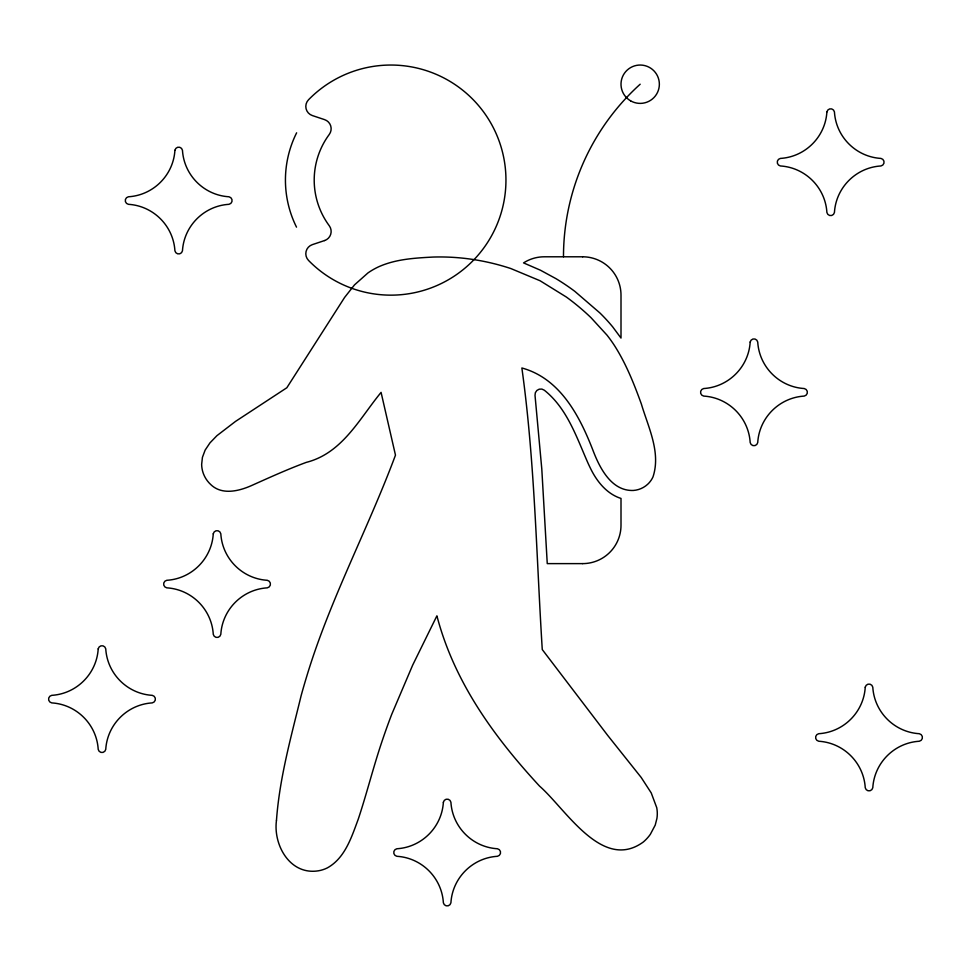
<?xml version="1.0" encoding="UTF-8"?>
<svg xmlns="http://www.w3.org/2000/svg" width="971" height="971" viewBox="0 0 971 971"><rect width="100%" height="100%" fill="white"/><g stroke="black" fill="none" stroke-linecap="round" stroke-linejoin="round"><path stroke-width="1.46" d="M563.483 256.793A232.506 232.506 0 0 1 640.18 84.21M296.507 227.141A105.463 105.463 0 0 1 296.628 132.809M276.468 820.398C273.203 844.224 288.97 873.669 315.976 871.121A31.667 31.667 0 0 0 327.324 867.904C345.057 858.097 351.551 837.136 358.202 819.318C367.026 792.834 373.653 765.67 382.732 739.259A654.029 654.029 0 0 1 391.738 714.304L412.651 665.171L436.901 615.832C454.21 682.018 493.948 736.746 539.56 786.122C566.008 809.244 602.336 871.922 643.336 841.991A42.214 42.214 0 0 0 650.327 834.356L655.219 825.132L656.942 818.371A31.885 31.885 0 0 0 656.748 807.714L651.225 792.919L641.2 777.468L607.664 735.375L542.267 649.563C536.368 555.655 534.851 461.31 521.864 367.973C560.922 378.666 580.367 417.421 593.718 452.292C600.418 469.321 612.082 491.205 633.298 490.464A23.583 23.583 0 0 0 647.608 484.335A22.94 22.94 0 0 0 652.998 476.895C661.093 452.389 648.252 427.276 641.358 403.997C634.002 383.703 625.955 363.421 614.23 345.19A139.132 139.132 0 0 0 606.984 335.116L591.036 317.711A232.251 232.251 0 0 0 566.324 297.017L540.046 280.74L510.855 268.554A231.28 231.28 0 0 0 472.549 259.403A220.575 220.575 0 0 0 433.03 257.06C414.556 258.043 395.44 259.16 378.35 266.928A69.948 69.948 0 0 0 367.973 272.912L354.512 284.879L344.62 297.417L286.833 387.757L235.528 421.402L216.909 435.688L209.979 442.861L205.136 450.107L202.429 457.341L201.652 464.381A27.722 27.722 0 0 0 203.582 474.127A28.244 28.244 0 0 0 210.719 484.529C221.813 495.307 238.635 491.217 251.234 485.694C269.428 477.55 287.562 469.284 306.278 462.378C342.387 453.214 359.319 418.792 381.081 392.381L395.476 455.144C367.633 529.85 329.521 600.539 306.52 677.066A681.266 681.266 0 0 0 301.144 695.624C291.13 736.771 279.514 778.026 276.468 820.398M174.914 150.287C173.396 175.205 153.333 195.256 128.415 196.773A3.835 3.835 0 0 0 128.415 204.323C153.333 205.84 173.396 225.891 174.914 250.809A3.835 3.835 0 0 0 182.463 250.809C183.98 225.891 204.031 205.84 228.95 204.323A3.835 3.835 0 0 0 228.95 196.773C204.031 195.256 183.98 175.205 182.463 150.287A3.835 3.835 0 0 0 174.914 150.287M98.205 648.859C96.687 673.777 76.636 693.828 51.718 695.345A3.835 3.835 0 0 0 51.718 702.895C76.636 704.412 96.687 724.463 98.205 749.381A3.835 3.835 0 0 0 105.754 749.381C107.271 724.463 127.335 704.412 152.253 702.895A3.835 3.835 0 0 0 152.253 695.345C127.335 693.828 107.271 673.777 105.754 648.859A3.835 3.835 0 0 0 98.205 648.859M213.268 533.795C211.751 558.713 191.688 578.777 166.769 580.294A3.835 3.835 0 0 0 166.769 587.843C191.688 589.361 211.751 609.412 213.268 634.33A3.835 3.835 0 0 0 220.818 634.33C222.335 609.412 242.386 589.361 267.304 587.843A3.835 3.835 0 0 0 267.304 580.294C242.386 578.777 222.335 558.713 220.818 533.795A3.835 3.835 0 0 0 213.268 533.795M443.371 802.264C441.854 827.183 421.802 847.234 396.884 848.751A3.835 3.835 0 0 0 396.884 856.301C421.802 857.818 441.854 877.869 443.371 902.787A3.835 3.835 0 0 0 450.92 902.787C452.437 877.869 472.501 857.818 497.419 856.301A3.835 3.835 0 0 0 497.419 848.751C472.501 847.234 452.437 827.183 450.92 802.264A3.835 3.835 0 0 0 443.371 802.264M750.182 342.035C748.665 366.953 728.614 387.016 703.696 388.534A3.835 3.835 0 0 0 703.696 396.083C728.614 397.6 748.665 417.651 750.182 442.57A3.835 3.835 0 0 0 757.732 442.57C759.249 417.651 779.312 397.6 804.231 396.083A3.835 3.835 0 0 0 804.231 388.534C779.312 387.016 759.249 366.953 757.732 342.035A3.835 3.835 0 0 0 750.182 342.035M826.891 111.932C825.374 136.85 805.311 156.901 780.393 158.419A3.835 3.835 0 0 0 780.393 165.968C805.311 167.485 825.374 187.549 826.891 212.467A3.835 3.835 0 0 0 834.441 212.467C835.958 187.549 856.009 167.485 880.928 165.968A3.835 3.835 0 0 0 880.928 158.419C856.009 156.901 835.958 136.85 834.441 111.932A3.835 3.835 0 0 0 826.891 111.932M865.246 687.201C863.729 712.119 843.665 732.183 818.747 733.7A3.835 3.835 0 0 0 818.747 741.249C843.665 742.766 863.729 762.818 865.246 787.736A3.835 3.835 0 0 0 872.795 787.736C874.313 762.818 894.364 742.766 919.282 741.249A3.835 3.835 0 0 0 919.282 733.7C894.364 732.183 874.313 712.119 872.795 687.201A3.835 3.835 0 0 0 865.246 687.201M324.593 240.553L312.359 244.631A9.589 9.589 0 0 0 308.523 260.422A115.051 115.051 0 0 0 471.906 261.794A115.051 115.051 0 0 0 471.906 98.399A115.051 115.051 0 0 0 308.523 99.77A9.589 9.589 0 0 0 312.359 115.561L324.593 119.639A9.589 9.589 0 0 1 329.266 134.447A76.709 76.709 0 0 0 329.266 225.745A9.589 9.589 0 0 1 324.593 240.553M582.661 256.793L544.306 256.793A38.355 38.355 0 0 0 523.551 262.898L540.495 270.241L555.982 278.665A224.871 224.871 0 0 1 574.82 291.349L599.884 312.941A181.055 181.055 0 0 1 612.665 326.839L621.003 338.066L621.003 295.148A38.355 38.355 0 0 0 582.661 256.793M582.661 563.617L547.256 563.617L541.794 469.005L535.021 395.367A5.753 5.753 0 0 1 544.306 390.208C567.222 408.451 576.604 437.387 588.038 463.191A169.537 169.537 0 0 0 590.271 467.913C596.57 481.094 606.584 493.851 621.003 498.439L621.003 525.262A38.355 38.355 0 0 1 582.661 563.617M630.592 100.826A19.177 19.177 0 0 0 659.358 84.21A19.177 19.177 0 0 0 630.592 67.606A19.177 19.177 0 0 0 630.592 100.826"/></g></svg>
